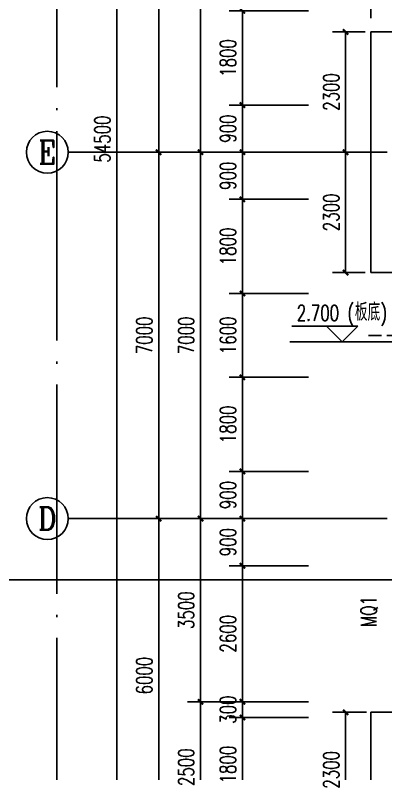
# Model space of a CAD drawing. Extents: x -93062 to 326984, y -142534 to 91021.
# Drawn here: x 17573 to 24657, y 41996 to 56490 of the extents above; entities that cross this region are included whole.
import ezdxf
from ezdxf.enums import TextEntityAlignment as Align

# ---------------------------------------------------------------- set-up
doc = ezdxf.new("R2010")
doc.units = 0
doc.header["$LTSCALE"] = 1000
doc.header["$MEASUREMENT"] = 0
doc.linetypes.add('DASH', pattern=[0.35, 0.25, -0.1])
doc.linetypes.add('DOTE', pattern=[2.42, 2, -0.2, 0.02, -0.2])
doc.layers.get('0').update_dxf_attribs({"color": 8})
doc.layers.get('Defpoints').update_dxf_attribs({"color": 8})
for name, color, linetype in [('AXIS', 8, 'Continuous'), ('AXIS_TEXT', 8, 'Continuous'), ('DIM_ELEV', 8, 'Continuous'), ('DIM_IDEN', 8, 'Continuous'), ('DIM_LEAD', 8, 'Continuous'), ('DOTE', 8, 'DOTE'), ('HOLE', 8, 'Continuous'), ('PUB_DIM', 8, 'Continuous'), ('PUB_TEXT', 8, 'Continuous'), ('STAIR', 8, 'Continuous'), ('WINDOW_TEXT', 8, 'Continuous')]:
    doc.layers.add(name, color=color, linetype=linetype)
doc.styles.add('_TCH_AXIS', font='COMPLEX', dxfattribs={"bigfont": 'GBCBIG'})
doc.styles.add('_TCH_DIM', font='SIMPLEX', dxfattribs={"bigfont": 'GBCBIG'})
doc.styles.add('_TCH_DIM_T3', font='SIMPLEX', dxfattribs={"width": 0.705882, "bigfont": 'GBCBIG'})
doc.styles.add('_TCH_WINDOW', font='SIMPLEX', dxfattribs={"bigfont": 'GBCBIG'})
doc.styles.add('COMPLEX', font='COMPLEX')
doc.dimstyles.new('_TCH_ARCH&&100', dxfattribs={"dimtxt": 297.5, "dimasz": 100, "dimexe": 250, "dimexo": 300, "dimgap": 126.25, "dimtad": 1, "dimdec": 0, "dimzin": 0, "dimdsep": 46, "dimtxsty": '_TCH_DIM_T3', "dimblk": 'ARCHTICK', "dimcen": 0.09, "dimazin": 2, "dimtfac": 1, "dimtdec": 0, "dimtix": 1, "dimtmove": 2, "dimatfit": 3, "dimfxl": 1, "dimtolj": 1, "dimtzin": 0, "dimarcsym": 0})

# ---------------------------------------------------------------- blocks, each defined once
blk = doc.blocks.new('_ArchTick')
at = {"color": 0, "linetype": 'ByBlock', "const_width": 0.4}
blk.add_lwpolyline([(-0.5, -0.5), (0.5, 0.5)], dxfattribs=at)
blk = doc.blocks.new('*D1305')
at = {"layer": 'AXIS', "color": 0, "lineweight": -2, "transparency": 16777216}
for p, q in [((22516, 81372), (19266, 81372)), ((19516, 26872), (19516, 81372)), ((22516, 26872), (19266, 26872))]:
    blk.add_line(p, q, dxfattribs=at)
at = {"layer": 'Defpoints', "color": 0, "transparency": 16777216}
for p in [(19516, 81372), (22816, 81372), (22816, 26872)]:
    blk.add_point(p, dxfattribs=at)
at = {"layer": 'AXIS', "color": 0, "lineweight": -2, "transparency": 16777216, "xscale": 100, "yscale": 100, "zscale": 100}
for p, rotation in [((19516, 81372), 90), ((19516, 26872), 270)]:
    blk.add_blockref('_ArchTick', p, dxfattribs=dict(at, rotation=rotation))
at = {"layer": 'AXIS', "color": 0, "transparency": 16777216, "insert": (19241, 54122), "char_height": 297.5, "attachment_point": 5, "rotation": 90, "style": '_TCH_DIM_T3'}
blk.add_mtext('\\A1;54500', dxfattribs=at)
blk = doc.blocks.new('*D1383')
at = {"layer": 'Defpoints', "color": 0, "transparency": 16777216}
for p in [(21916, 43072), (23481, 43072), (23481, 41272)]:
    blk.add_point(p, dxfattribs=at)
at = {"layer": 'PUB_DIM', "color": 0, "lineweight": -2, "transparency": 16777216}
for p, q in [((23181, 43072), (21666, 43072)), ((21916, 41272), (21916, 43072)), ((23181, 41272), (21666, 41272))]:
    blk.add_line(p, q, dxfattribs=at)
at = {"layer": 'PUB_DIM', "color": 0, "lineweight": -2, "transparency": 16777216, "xscale": 100, "yscale": 100, "zscale": 100}
for p, rotation in [((21916, 43072), 90), ((21916, 41272), 270)]:
    blk.add_blockref('_ArchTick', p, dxfattribs=dict(at, rotation=rotation))
at = {"layer": 'PUB_DIM', "color": 0, "transparency": 16777216, "insert": (21641, 42172), "char_height": 297.5, "attachment_point": 5, "rotation": 90, "style": '_TCH_DIM_T3'}
blk.add_mtext('\\A1;1800', dxfattribs=at)
blk = doc.blocks.new('*D1384')
at = {"layer": 'Defpoints', "color": 0, "transparency": 16777216}
for p in [(21916, 43372), (23481, 43372), (23481, 43072)]:
    blk.add_point(p, dxfattribs=at)
at = {"layer": 'PUB_DIM', "color": 0, "lineweight": -2, "transparency": 16777216}
for p, q in [((23181, 43372), (21666, 43372)), ((21916, 43372), (21916, 43472)), ((21916, 43072), (21916, 43372)), ((23181, 43072), (21666, 43072)), ((21916, 43072), (21916, 42972))]:
    blk.add_line(p, q, dxfattribs=at)
at = {"layer": 'PUB_DIM', "color": 0, "lineweight": -2, "transparency": 16777216, "xscale": 100, "yscale": 100, "zscale": 100}
for p, rotation in [((21916, 43372), 270), ((21916, 43072), 90)]:
    blk.add_blockref('_ArchTick', p, dxfattribs=dict(at, rotation=rotation))
at = {"layer": 'PUB_DIM', "color": 0, "transparency": 16777216, "insert": (21641, 43222), "char_height": 297.5, "attachment_point": 5, "rotation": 90, "style": '_TCH_DIM_T3'}
blk.add_mtext('\\A1;300', dxfattribs=at)
blk = doc.blocks.new('*D1385')
at = {"layer": 'Defpoints', "color": 0, "transparency": 16777216}
for p in [(21916, 45972), (23481, 45972), (23481, 43372)]:
    blk.add_point(p, dxfattribs=at)
at = {"layer": 'PUB_DIM', "color": 0, "lineweight": -2, "transparency": 16777216}
for p, q in [((23181, 45972), (21666, 45972)), ((21916, 43372), (21916, 45972)), ((23181, 43372), (21666, 43372))]:
    blk.add_line(p, q, dxfattribs=at)
at = {"layer": 'PUB_DIM', "color": 0, "lineweight": -2, "transparency": 16777216, "xscale": 100, "yscale": 100, "zscale": 100}
for p, rotation in [((21916, 45972), 90), ((21916, 43372), 270)]:
    blk.add_blockref('_ArchTick', p, dxfattribs=dict(at, rotation=rotation))
at = {"layer": 'PUB_DIM', "color": 0, "transparency": 16777216, "insert": (21641, 44672), "char_height": 297.5, "attachment_point": 5, "rotation": 90, "style": '_TCH_DIM_T3'}
blk.add_mtext('\\A1;2600', dxfattribs=at)
blk = doc.blocks.new('*D1386')
at = {"layer": 'Defpoints', "color": 0, "transparency": 16777216}
for p in [(21916, 46872), (23481, 46872), (23481, 45972)]:
    blk.add_point(p, dxfattribs=at)
at = {"layer": 'PUB_DIM', "color": 0, "lineweight": -2, "transparency": 16777216}
for p, q in [((23181, 46872), (21666, 46872)), ((21916, 45972), (21916, 46872)), ((23181, 45972), (21666, 45972))]:
    blk.add_line(p, q, dxfattribs=at)
at = {"layer": 'PUB_DIM', "color": 0, "lineweight": -2, "transparency": 16777216, "xscale": 100, "yscale": 100, "zscale": 100}
for p, rotation in [((21916, 46872), 90), ((21916, 45972), 270)]:
    blk.add_blockref('_ArchTick', p, dxfattribs=dict(at, rotation=rotation))
at = {"layer": 'PUB_DIM', "color": 0, "transparency": 16777216, "insert": (21641, 46422), "char_height": 297.5, "attachment_point": 5, "rotation": 90, "style": '_TCH_DIM_T3'}
blk.add_mtext('\\A1;900', dxfattribs=at)
blk = doc.blocks.new('*D1387')
at = {"layer": 'Defpoints', "color": 0, "transparency": 16777216}
for p in [(21916, 47772), (23481, 47772), (23481, 46872)]:
    blk.add_point(p, dxfattribs=at)
at = {"layer": 'PUB_DIM', "color": 0, "lineweight": -2, "transparency": 16777216}
for p, q in [((23181, 47772), (21666, 47772)), ((21916, 46872), (21916, 47772)), ((23181, 46872), (21666, 46872))]:
    blk.add_line(p, q, dxfattribs=at)
at = {"layer": 'PUB_DIM', "color": 0, "lineweight": -2, "transparency": 16777216, "xscale": 100, "yscale": 100, "zscale": 100}
for p, rotation in [((21916, 47772), 90), ((21916, 46872), 270)]:
    blk.add_blockref('_ArchTick', p, dxfattribs=dict(at, rotation=rotation))
at = {"layer": 'PUB_DIM', "color": 0, "transparency": 16777216, "insert": (21641, 47322), "char_height": 297.5, "attachment_point": 5, "rotation": 90, "style": '_TCH_DIM_T3'}
blk.add_mtext('\\A1;900', dxfattribs=at)
blk = doc.blocks.new('*D1388')
at = {"layer": 'Defpoints', "color": 0, "transparency": 16777216}
for p in [(21916, 49572), (23481, 49572), (23481, 47772)]:
    blk.add_point(p, dxfattribs=at)
at = {"layer": 'PUB_DIM', "color": 0, "lineweight": -2, "transparency": 16777216}
for p, q in [((23181, 49572), (21666, 49572)), ((21916, 47772), (21916, 49572)), ((23181, 47772), (21666, 47772))]:
    blk.add_line(p, q, dxfattribs=at)
at = {"layer": 'PUB_DIM', "color": 0, "lineweight": -2, "transparency": 16777216, "xscale": 100, "yscale": 100, "zscale": 100}
for p, rotation in [((21916, 49572), 90), ((21916, 47772), 270)]:
    blk.add_blockref('_ArchTick', p, dxfattribs=dict(at, rotation=rotation))
at = {"layer": 'PUB_DIM', "color": 0, "transparency": 16777216, "insert": (21641, 48672), "char_height": 297.5, "attachment_point": 5, "rotation": 90, "style": '_TCH_DIM_T3'}
blk.add_mtext('\\A1;1800', dxfattribs=at)
blk = doc.blocks.new('*D1389')
at = {"layer": 'Defpoints', "color": 0, "transparency": 16777216}
for p in [(21916, 51172), (23481, 51172), (23481, 49572)]:
    blk.add_point(p, dxfattribs=at)
at = {"layer": 'PUB_DIM', "color": 0, "lineweight": -2, "transparency": 16777216}
for p, q in [((23181, 51172), (21666, 51172)), ((21916, 49572), (21916, 51172)), ((23181, 49572), (21666, 49572))]:
    blk.add_line(p, q, dxfattribs=at)
at = {"layer": 'PUB_DIM', "color": 0, "lineweight": -2, "transparency": 16777216, "xscale": 100, "yscale": 100, "zscale": 100}
for p, rotation in [((21916, 51172), 90), ((21916, 49572), 270)]:
    blk.add_blockref('_ArchTick', p, dxfattribs=dict(at, rotation=rotation))
at = {"layer": 'PUB_DIM', "color": 0, "transparency": 16777216, "insert": (21641, 50372), "char_height": 297.5, "attachment_point": 5, "rotation": 90, "style": '_TCH_DIM_T3'}
blk.add_mtext('\\A1;1600', dxfattribs=at)
blk = doc.blocks.new('*D1390')
at = {"layer": 'Defpoints', "color": 0, "transparency": 16777216}
for p in [(21916, 52972), (23481, 52972), (23481, 51172)]:
    blk.add_point(p, dxfattribs=at)
at = {"layer": 'PUB_DIM', "color": 0, "lineweight": -2, "transparency": 16777216}
for p, q in [((23181, 52972), (21666, 52972)), ((21916, 51172), (21916, 52972)), ((23181, 51172), (21666, 51172))]:
    blk.add_line(p, q, dxfattribs=at)
at = {"layer": 'PUB_DIM', "color": 0, "lineweight": -2, "transparency": 16777216, "xscale": 100, "yscale": 100, "zscale": 100}
for p, rotation in [((21916, 52972), 90), ((21916, 51172), 270)]:
    blk.add_blockref('_ArchTick', p, dxfattribs=dict(at, rotation=rotation))
at = {"layer": 'PUB_DIM', "color": 0, "transparency": 16777216, "insert": (21641, 52072), "char_height": 297.5, "attachment_point": 5, "rotation": 90, "style": '_TCH_DIM_T3'}
blk.add_mtext('\\A1;1800', dxfattribs=at)
blk = doc.blocks.new('*D1391')
at = {"layer": 'Defpoints', "color": 0, "transparency": 16777216}
for p in [(21916, 53872), (23481, 53872), (23481, 52972)]:
    blk.add_point(p, dxfattribs=at)
at = {"layer": 'PUB_DIM', "color": 0, "lineweight": -2, "transparency": 16777216}
for p, q in [((23181, 53872), (21666, 53872)), ((21916, 52972), (21916, 53872)), ((23181, 52972), (21666, 52972))]:
    blk.add_line(p, q, dxfattribs=at)
at = {"layer": 'PUB_DIM', "color": 0, "lineweight": -2, "transparency": 16777216, "xscale": 100, "yscale": 100, "zscale": 100}
for p, rotation in [((21916, 53872), 90), ((21916, 52972), 270)]:
    blk.add_blockref('_ArchTick', p, dxfattribs=dict(at, rotation=rotation))
at = {"layer": 'PUB_DIM', "color": 0, "transparency": 16777216, "insert": (21641, 53422), "char_height": 297.5, "attachment_point": 5, "rotation": 90, "style": '_TCH_DIM_T3'}
blk.add_mtext('\\A1;900', dxfattribs=at)
blk = doc.blocks.new('*D1392')
at = {"layer": 'Defpoints', "color": 0, "transparency": 16777216}
for p in [(21916, 54772), (23481, 54772), (23481, 53872)]:
    blk.add_point(p, dxfattribs=at)
at = {"layer": 'PUB_DIM', "color": 0, "lineweight": -2, "transparency": 16777216}
for p, q in [((23181, 54772), (21666, 54772)), ((21916, 53872), (21916, 54772)), ((23181, 53872), (21666, 53872))]:
    blk.add_line(p, q, dxfattribs=at)
at = {"layer": 'PUB_DIM', "color": 0, "lineweight": -2, "transparency": 16777216, "xscale": 100, "yscale": 100, "zscale": 100}
for p, rotation in [((21916, 54772), 90), ((21916, 53872), 270)]:
    blk.add_blockref('_ArchTick', p, dxfattribs=dict(at, rotation=rotation))
at = {"layer": 'PUB_DIM', "color": 0, "transparency": 16777216, "insert": (21641, 54322), "char_height": 297.5, "attachment_point": 5, "rotation": 90, "style": '_TCH_DIM_T3'}
blk.add_mtext('\\A1;900', dxfattribs=at)
blk = doc.blocks.new('*D1393')
at = {"layer": 'Defpoints', "color": 0, "transparency": 16777216}
for p in [(21916, 56572), (23481, 56572), (23481, 54772)]:
    blk.add_point(p, dxfattribs=at)
at = {"layer": 'PUB_DIM', "color": 0, "lineweight": -2, "transparency": 16777216}
for p, q in [((23181, 56572), (21666, 56572)), ((21916, 54772), (21916, 56572)), ((23181, 54772), (21666, 54772))]:
    blk.add_line(p, q, dxfattribs=at)
at = {"layer": 'PUB_DIM', "color": 0, "lineweight": -2, "transparency": 16777216, "xscale": 100, "yscale": 100, "zscale": 100}
for p, rotation in [((21916, 56572), 90), ((21916, 54772), 270)]:
    blk.add_blockref('_ArchTick', p, dxfattribs=dict(at, rotation=rotation))
at = {"layer": 'PUB_DIM', "color": 0, "transparency": 16777216, "insert": (21641, 55672), "char_height": 297.5, "attachment_point": 5, "rotation": 90, "style": '_TCH_DIM_T3'}
blk.add_mtext('\\A1;1800', dxfattribs=at)
blk = doc.blocks.new('*D1470')
at = {"layer": 'Defpoints', "color": 0, "transparency": 16777216}
for p in [(23889, 43172), (24591, 43172), (24591, 40872)]:
    blk.add_point(p, dxfattribs=at)
at = {"layer": 'PUB_DIM', "color": 0, "lineweight": -2, "transparency": 16777216}
for p, q in [((24291, 43172), (23639, 43172)), ((23889, 40872), (23889, 43172)), ((24291, 40872), (23639, 40872))]:
    blk.add_line(p, q, dxfattribs=at)
at = {"layer": 'PUB_DIM', "color": 0, "lineweight": -2, "transparency": 16777216, "xscale": 100, "yscale": 100, "zscale": 100}
for p, rotation in [((23889, 43172), 90), ((23889, 40872), 270)]:
    blk.add_blockref('_ArchTick', p, dxfattribs=dict(at, rotation=rotation))
at = {"layer": 'PUB_DIM', "color": 0, "transparency": 16777216, "insert": (23614, 42072), "char_height": 297.5, "attachment_point": 5, "rotation": 90, "style": '_TCH_DIM_T3'}
blk.add_mtext('\\A1;2300', dxfattribs=at)
blk = doc.blocks.new('*D1471')
at = {"layer": 'Defpoints', "color": 0, "transparency": 16777216}
for p in [(24368, 57472), (25568, 57472), (25568, 56681)]:
    blk.add_point(p, dxfattribs=at)
at = {"layer": 'PUB_DIM', "color": 0, "lineweight": -2, "transparency": 16777216}
for p, q in [((24368, 57172), (24368, 56431)), ((25568, 57172), (25568, 56431)), ((24368, 56681), (25568, 56681))]:
    blk.add_line(p, q, dxfattribs=at)
at = {"layer": 'PUB_DIM', "color": 0, "lineweight": -2, "transparency": 16777216, "xscale": 100, "yscale": 100, "zscale": 100, "rotation": 180}
blk.add_blockref('_ArchTick', (24368, 56681), dxfattribs=at)
at = {"layer": 'PUB_DIM', "color": 0, "lineweight": -2, "transparency": 16777216, "xscale": 100, "yscale": 100, "zscale": 100}
blk.add_blockref('_ArchTick', (25568, 56681), dxfattribs=at)
at = {"layer": 'PUB_DIM', "color": 0, "transparency": 16777216, "insert": (24968, 56956), "char_height": 297.5, "attachment_point": 5, "style": '_TCH_DIM_T3'}
blk.add_mtext('\\A1;1200', dxfattribs=at)
blk = doc.blocks.new('*D1472')
at = {"layer": 'Defpoints', "color": 0, "transparency": 16777216}
for p in [(23889, 53872), (24563, 53872), (24563, 51572)]:
    blk.add_point(p, dxfattribs=at)
at = {"layer": 'PUB_DIM', "color": 0, "lineweight": -2, "transparency": 16777216}
for p, q in [((24263, 53872), (23639, 53872)), ((23889, 51572), (23889, 53872)), ((24263, 51572), (23639, 51572))]:
    blk.add_line(p, q, dxfattribs=at)
at = {"layer": 'PUB_DIM', "color": 0, "lineweight": -2, "transparency": 16777216, "xscale": 100, "yscale": 100, "zscale": 100}
for p, rotation in [((23889, 53872), 90), ((23889, 51572), 270)]:
    blk.add_blockref('_ArchTick', p, dxfattribs=dict(at, rotation=rotation))
at = {"layer": 'PUB_DIM', "color": 0, "transparency": 16777216, "insert": (23614, 52722), "char_height": 297.5, "attachment_point": 5, "rotation": 90, "style": '_TCH_DIM_T3'}
blk.add_mtext('\\A1;2300', dxfattribs=at)
blk = doc.blocks.new('*D1473')
at = {"layer": 'Defpoints', "color": 0, "transparency": 16777216}
for p in [(23889, 56172), (24563, 56172), (24563, 53872)]:
    blk.add_point(p, dxfattribs=at)
at = {"layer": 'PUB_DIM', "color": 0, "lineweight": -2, "transparency": 16777216}
for p, q in [((24263, 56172), (23639, 56172)), ((23889, 53872), (23889, 56172)), ((24263, 53872), (23639, 53872))]:
    blk.add_line(p, q, dxfattribs=at)
at = {"layer": 'PUB_DIM', "color": 0, "lineweight": -2, "transparency": 16777216, "xscale": 100, "yscale": 100, "zscale": 100}
for p, rotation in [((23889, 56172), 90), ((23889, 53872), 270)]:
    blk.add_blockref('_ArchTick', p, dxfattribs=dict(at, rotation=rotation))
at = {"layer": 'PUB_DIM', "color": 0, "transparency": 16777216, "insert": (23614, 55022), "char_height": 297.5, "attachment_point": 5, "rotation": 90, "style": '_TCH_DIM_T3'}
blk.add_mtext('\\A1;2300', dxfattribs=at)
blk = doc.blocks.new('*D1514')
at = {"layer": 'AXIS', "color": 0, "lineweight": -2, "transparency": 16777216}
for p, q in [((23181, 43372), (20866, 43372)), ((21116, 40872), (21116, 43372)), ((23181, 40872), (20866, 40872))]:
    blk.add_line(p, q, dxfattribs=at)
at = {"layer": 'Defpoints', "color": 0, "transparency": 16777216}
for p in [(21116, 43372), (23481, 43372), (23481, 40872)]:
    blk.add_point(p, dxfattribs=at)
at = {"layer": 'AXIS', "color": 0, "lineweight": -2, "transparency": 16777216, "xscale": 100, "yscale": 100, "zscale": 100}
for p, rotation in [((21116, 43372), 90), ((21116, 40872), 270)]:
    blk.add_blockref('_ArchTick', p, dxfattribs=dict(at, rotation=rotation))
at = {"layer": 'AXIS', "color": 0, "transparency": 16777216, "insert": (20841, 42122), "char_height": 297.5, "attachment_point": 5, "rotation": 90, "style": '_TCH_DIM_T3'}
blk.add_mtext('\\A1;2500', dxfattribs=at)
blk = doc.blocks.new('*D1515')
at = {"layer": 'AXIS', "color": 0, "lineweight": -2, "transparency": 16777216}
for p, q in [((23181, 46872), (20866, 46872)), ((21116, 43372), (21116, 46872)), ((23181, 43372), (20866, 43372))]:
    blk.add_line(p, q, dxfattribs=at)
at = {"layer": 'Defpoints', "color": 0, "transparency": 16777216}
for p in [(21116, 46872), (23481, 46872), (23481, 43372)]:
    blk.add_point(p, dxfattribs=at)
at = {"layer": 'AXIS', "color": 0, "lineweight": -2, "transparency": 16777216, "xscale": 100, "yscale": 100, "zscale": 100}
for p, rotation in [((21116, 46872), 90), ((21116, 43372), 270)]:
    blk.add_blockref('_ArchTick', p, dxfattribs=dict(at, rotation=rotation))
at = {"layer": 'AXIS', "color": 0, "transparency": 16777216, "insert": (20841, 45122), "char_height": 297.5, "attachment_point": 5, "rotation": 90, "style": '_TCH_DIM_T3'}
blk.add_mtext('\\A1;3500', dxfattribs=at)
blk = doc.blocks.new('*D1516')
at = {"layer": 'AXIS', "color": 0, "lineweight": -2, "transparency": 16777216}
for p, q in [((23181, 53872), (20866, 53872)), ((21116, 46872), (21116, 53872)), ((23181, 46872), (20866, 46872))]:
    blk.add_line(p, q, dxfattribs=at)
at = {"layer": 'Defpoints', "color": 0, "transparency": 16777216}
for p in [(21116, 53872), (23481, 53872), (23481, 46872)]:
    blk.add_point(p, dxfattribs=at)
at = {"layer": 'AXIS', "color": 0, "lineweight": -2, "transparency": 16777216, "xscale": 100, "yscale": 100, "zscale": 100}
for p, rotation in [((21116, 53872), 90), ((21116, 46872), 270)]:
    blk.add_blockref('_ArchTick', p, dxfattribs=dict(at, rotation=rotation))
at = {"layer": 'AXIS', "color": 0, "transparency": 16777216, "insert": (20841, 50372), "char_height": 297.5, "attachment_point": 5, "rotation": 90, "style": '_TCH_DIM_T3'}
blk.add_mtext('\\A1;7000', dxfattribs=at)
blk = doc.blocks.new('*D1517')
at = {"layer": 'AXIS', "color": 0, "lineweight": -2, "transparency": 16777216}
for p, q in [((23181, 60372), (20866, 60372)), ((21116, 53872), (21116, 60372)), ((23181, 53872), (20866, 53872))]:
    blk.add_line(p, q, dxfattribs=at)
at = {"layer": 'Defpoints', "color": 0, "transparency": 16777216}
for p in [(21116, 60372), (23481, 60372), (23481, 53872)]:
    blk.add_point(p, dxfattribs=at)
at = {"layer": 'AXIS', "color": 0, "lineweight": -2, "transparency": 16777216, "xscale": 100, "yscale": 100, "zscale": 100}
for p, rotation in [((21116, 60372), 90), ((21116, 53872), 270)]:
    blk.add_blockref('_ArchTick', p, dxfattribs=dict(at, rotation=rotation))
at = {"layer": 'AXIS', "color": 0, "transparency": 16777216, "insert": (20841, 57122), "char_height": 297.5, "attachment_point": 5, "rotation": 90, "style": '_TCH_DIM_T3'}
blk.add_mtext('\\A1;6500', dxfattribs=at)
blk = doc.blocks.new('*D1526')
at = {"layer": 'AXIS', "color": 0, "lineweight": -2, "transparency": 16777216}
for p, q in [((23316, 46872), (20066, 46872)), ((20316, 40872), (20316, 46872)), ((23316, 40872), (20066, 40872))]:
    blk.add_line(p, q, dxfattribs=at)
at = {"layer": 'Defpoints', "color": 0, "transparency": 16777216}
for p in [(20316, 46872), (23616, 46872), (23616, 40872)]:
    blk.add_point(p, dxfattribs=at)
at = {"layer": 'AXIS', "color": 0, "lineweight": -2, "transparency": 16777216, "xscale": 100, "yscale": 100, "zscale": 100}
for p, rotation in [((20316, 46872), 90), ((20316, 40872), 270)]:
    blk.add_blockref('_ArchTick', p, dxfattribs=dict(at, rotation=rotation))
at = {"layer": 'AXIS', "color": 0, "transparency": 16777216, "insert": (20041, 43872), "char_height": 297.5, "attachment_point": 5, "rotation": 90, "style": '_TCH_DIM_T3'}
blk.add_mtext('\\A1;6000', dxfattribs=at)
blk = doc.blocks.new('*D1527')
at = {"layer": 'AXIS', "color": 0, "lineweight": -2, "transparency": 16777216}
for p, q in [((23316, 53872), (20066, 53872)), ((20316, 46872), (20316, 53872)), ((23316, 46872), (20066, 46872))]:
    blk.add_line(p, q, dxfattribs=at)
at = {"layer": 'Defpoints', "color": 0, "transparency": 16777216}
for p in [(20316, 53872), (23616, 53872), (23616, 46872)]:
    blk.add_point(p, dxfattribs=at)
at = {"layer": 'AXIS', "color": 0, "lineweight": -2, "transparency": 16777216, "xscale": 100, "yscale": 100, "zscale": 100}
for p, rotation in [((20316, 53872), 90), ((20316, 46872), 270)]:
    blk.add_blockref('_ArchTick', p, dxfattribs=dict(at, rotation=rotation))
at = {"layer": 'AXIS', "color": 0, "transparency": 16777216, "insert": (20041, 50372), "char_height": 297.5, "attachment_point": 5, "rotation": 90, "style": '_TCH_DIM_T3'}
blk.add_mtext('\\A1;7000', dxfattribs=at)
blk = doc.blocks.new('*D1528')
at = {"layer": 'AXIS', "color": 0, "lineweight": -2, "transparency": 16777216}
for p, q in [((23316, 60372), (20066, 60372)), ((20316, 53872), (20316, 60372)), ((23316, 53872), (20066, 53872))]:
    blk.add_line(p, q, dxfattribs=at)
at = {"layer": 'Defpoints', "color": 0, "transparency": 16777216}
for p in [(20316, 60372), (23616, 60372), (23616, 53872)]:
    blk.add_point(p, dxfattribs=at)
at = {"layer": 'AXIS', "color": 0, "lineweight": -2, "transparency": 16777216, "xscale": 100, "yscale": 100, "zscale": 100}
for p, rotation in [((20316, 60372), 90), ((20316, 53872), 270)]:
    blk.add_blockref('_ArchTick', p, dxfattribs=dict(at, rotation=rotation))
at = {"layer": 'AXIS', "color": 0, "transparency": 16777216, "insert": (20041, 57122), "char_height": 297.5, "attachment_point": 5, "rotation": 90, "style": '_TCH_DIM_T3'}
blk.add_mtext('\\A1;6500', dxfattribs=at)
blk = doc.blocks.new('_AXISO')
blk.add_circle((0, 0), 0.5)
at = {"layer": 'AXIS_TEXT', "style": 'COMPLEX', "width": 1.041667}
blk.add_attdef('A', text='', height=0.56, dxfattribs=at).set_placement((-0.25, -0.28), (0.25, -0.28), align=Align.FIT)

msp = doc.modelspace()

# ---------------------------------------------------------------- linework, layer by layer
at = {"layer": 'AXIS'}
for p, q in [((21482, 53872.1), (18587.5, 53872.1)), ((21482, 46872.1), (18587.5, 46872.1))]:
    msp.add_line(p, q, dxfattribs=at)
at = {"layer": 'DIM_ELEV'}
for p, q in [((24125, 50546.5), (22859, 50546.5)), ((23825, 50246.5), (23525, 50546.5)), ((23825, 50246.5), (24125, 50546.5))]:
    msp.add_line(p, q, dxfattribs=at)
at = {"layer": 'DIM_IDEN'}
for p, q in [((24418.8, 45700), (14778.7, 45700)), ((25257.2, 45700), (24418.8, 45700))]:
    msp.add_line(p, q, dxfattribs=at)
at = {"layer": 'DIM_LEAD'}
msp.add_line((24800.5, 50246.5), (22821, 50246.5), dxfattribs=at)
at = {"layer": 'DOTE', "ltscale": 2}
msp.add_line((18368.4, 83312), (18368.4, 19595.7), dxfattribs=at)
at = {"layer": 'DOTE'}
for p, q in [((22679.9, 53872.1), (51585.9, 53872.1)), ((22679.9, 46872.1), (51585.9, 46872.1))]:
    msp.add_line(p, q, dxfattribs=at)
at = {"layer": 'HOLE', "linetype": 'DASH'}
msp.add_line((24324.7, 50372.1), (26170.2, 50372.1), dxfattribs=at)
at = {"layer": 'STAIR'}
for p, q in [((24368.4, 56171.9), (24368.4, 51571.9)), ((24368.4, 56171.9), (25568.4, 56171.9)), ((24368.4, 51571.9), (25568.4, 51571.9)), ((24368.4, 43172.1), (24368.4, 40672.1)), ((24368.4, 43172.1), (25568.4, 43172.1))]:
    msp.add_line(p, q, dxfattribs=at)

# ---------------------------------------------------------------- block references
at = {"layer": 'AXIS'}
ref = msp.add_blockref('_AXISO', (18187.5, 53872.1), dxfattribs=dict(at, xscale=800, yscale=800, zscale=800))
ref.add_attrib('A', 'E', dxfattribs={"layer": 'AXIS_TEXT', "height": 445.4, "style": '_TCH_AXIS'}).set_placement((18017.8, 53649.3), (18357.2, 53649.3), align=Align.FIT)
ref = msp.add_blockref('_AXISO', (18187.5, 46872.1), dxfattribs=dict(at, xscale=800, yscale=800, zscale=800))
ref.add_attrib('A', 'D', dxfattribs={"layer": 'AXIS_TEXT', "height": 435.3, "style": '_TCH_AXIS'}).set_placement((18011.3, 46654.4), (18363.7, 46654.4), align=Align.FIT)

# ---------------------------------------------------------------- texts
at = {"layer": 'PUB_TEXT', "style": '_TCH_DIM'}
msp.add_text('板底', height=337.59, dxfattribs=at).set_placement((24065, 50651.5))
at = {"layer": 'PUB_TEXT', "style": '_TCH_DIM', "width": 0.705882}
for s, p in [('2.700', (22955, 50651.5)), ('(', (23925, 50651.5)), (')', (24556.5, 50651.5))]:
    msp.add_text(s, height=297.5, dxfattribs=at).set_placement(p)
at = {"layer": 'WINDOW_TEXT', "style": '_TCH_WINDOW', "width": 0.705882}
msp.add_text('MQ1', height=297.5, rotation=90, dxfattribs=at).set_placement((24477.4, 44798))

# ---------------------------------------------------------------- dimensions: what is measured, and where the dimension line sits
at = {"layer": 'AXIS'}
for p1, p2, distance, picture, middle in [((22816.5, 26872.1), (22816.5, 81372.1), 3300, '*D1305', (19241.5, 54122.1)), ((23616.5, 53872.1), (23616.5, 60372.1), 3300, '*D1528', (20041.5, 57122.1)), ((23480.6, 53872.1), (23480.6, 60372.1), 2364.1, '*D1517', (20841.5, 57122.1)), ((23616.5, 46872.1), (23616.5, 53872.1), 3300, '*D1527', (20041.5, 50372.1)), ((23480.6, 46872.1), (23480.6, 53872.1), 2364.1, '*D1516', (20841.5, 50372.1)), ((23616.5, 40872.1), (23616.5, 46872.1), 3300, '*D1526', (20041.5, 43872.1)), ((23480.6, 43372.1), (23480.6, 46872.1), 2364.1, '*D1515', (20841.5, 45122.1)), ((23480.6, 40872.1), (23480.6, 43372.1), 2364.1, '*D1514', (20841.5, 42122.1))]:
    dim = msp.add_aligned_dim(p1=p1, p2=p2, distance=distance, dimstyle='_TCH_ARCH&&100', dxfattribs=at)
    dim.commit()
    dim.dimension.update_dxf_attribs({"geometry": picture, "text_midpoint": middle})
at = {"layer": 'PUB_DIM'}
for p1, p2, distance, picture, middle in [((24368.1, 57472.1), (25568.4, 57472.1), -790.7, '*D1471', (24968.2, 56956.4)), ((23480.6, 54772.1), (23480.6, 56572.1), 1564.1, '*D1393', (21641.5, 55672.1)), ((24563, 53872.1), (24563, 56172.1), 673.5, '*D1473', (23614.5, 55022.1)), ((23480.6, 53872.1), (23480.6, 54772.1), 1564.1, '*D1392', (21641.5, 54322.1)), ((23480.6, 52972.1), (23480.6, 53872.1), 1564.1, '*D1391', (21641.5, 53422.1)), ((24563, 51572.1), (24563, 53872.1), 673.5, '*D1472', (23614.5, 52722.1)), ((23480.6, 51172.1), (23480.6, 52972.1), 1564.1, '*D1390', (21641.5, 52072.1)), ((23480.6, 49572.1), (23480.6, 51172.1), 1564.1, '*D1389', (21641.5, 50372.1)), ((23480.6, 47772.1), (23480.6, 49572.1), 1564.1, '*D1388', (21641.5, 48672.1)), ((23480.6, 46872.1), (23480.6, 47772.1), 1564.1, '*D1387', (21641.5, 47322.1)), ((23480.6, 45971.8), (23480.6, 46872.1), 1564.1, '*D1386', (21641.5, 46421.9)), ((23480.6, 43372.1), (23480.6, 45971.8), 1564.1, '*D1385', (21641.5, 44671.9)), ((23480.6, 43072.1), (23480.6, 43372.1), 1564.1, '*D1384', (21641.5, 43222.1)), ((23480.6, 41272.1), (23480.6, 43072.1), 1564.1, '*D1383', (21641.5, 42172.1))]:
    dim = msp.add_aligned_dim(p1=p1, p2=p2, distance=distance, dimstyle='_TCH_ARCH&&100', dxfattribs=at)
    dim.commit()
    dim.dimension.update_dxf_attribs({"geometry": picture, "text_midpoint": middle})
dim = msp.add_linear_dim(base=(23889.5, 43172.1), p1=(24591, 40872.1), p2=(24591, 43172.1), angle=90, dimstyle='_TCH_ARCH&&100', dxfattribs=at)
dim.commit()
dim.dimension.update_dxf_attribs({"geometry": '*D1470', "text_midpoint": (23614.5, 42072.1), "dimtype": 129})

doc.saveas('drawing.dxf')
